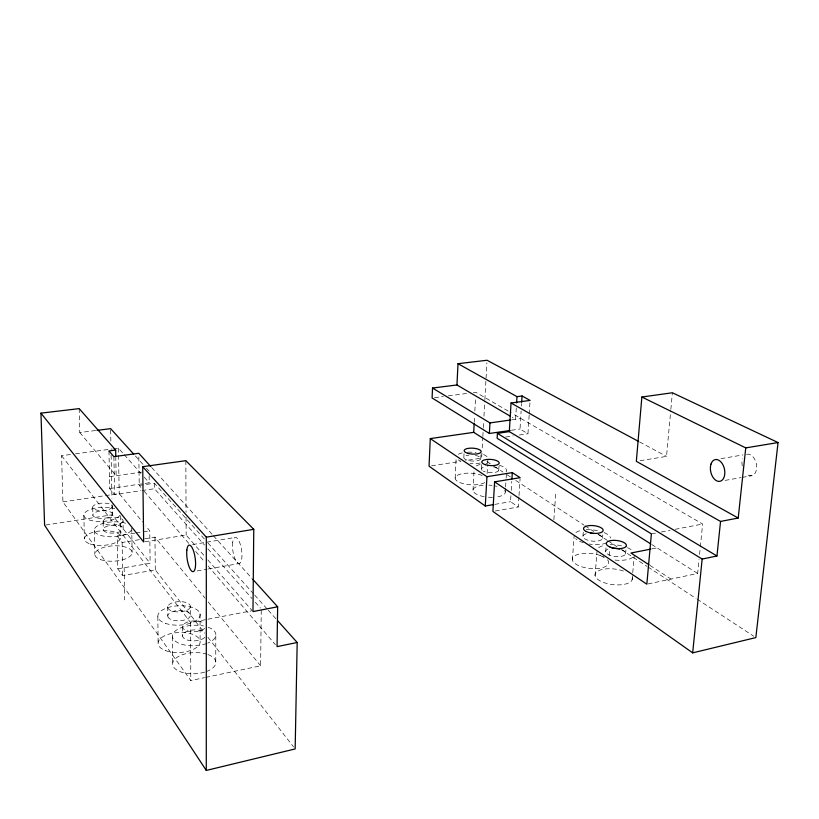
<?xml version="1.0" encoding="UTF-8"?>
<svg xmlns="http://www.w3.org/2000/svg" width="819" height="819" viewBox="0 0 819 819"><rect width="100%" height="100%" fill="white"/><g stroke="black" fill="none" stroke-linecap="round" stroke-linejoin="round"><path stroke-width="0.61" stroke-dasharray="4.09 3.07" d="M215.745 661.517L215.806 633.906M205.743 677.395L260.616 665.796L261.261 608.957M455.159 478.112L456.214 456.941M463.851 457.248L464.025 453.787M474.242 422.338L474.58 416.083M474.846 411.077L475.511 398.566M472.993 490.284L474.16 468.714M480.753 458.835L481.132 451.904M481.93 453.03L481.644 458.108L465.366 460.616M482.207 447.942L482.77 437.776M482.841 436.507L483.261 428.88M483.323 427.61L483.681 421.263M483.957 416.175L484.797 400.921M484.868 399.652L486.895 362.797M481.459 468.703L481.787 462.827M487.121 473.536L487.612 464.813M487.684 463.564L487.97 458.579A15.899 5.61 3.4 0 0 481.081 453.665M498.751 470.341L499.17 463.278M505.303 491.984L505.528 488.175M505.61 486.906L506.07 479.289M506.142 478.02L506.449 472.942M518.939 496.805L518.304 506.992L510.534 501.689L510.923 495.372M511.23 490.315L511.773 481.459M516.287 407.975L515.591 419.297L512.336 417.383M529.146 415.233L527.958 433.753L520.004 429.033L521.13 411.046M521.447 406.019L521.601 403.501M519.021 495.526L520.065 478.961M529.228 413.994L529.934 402.887M553.869 519.707L555.681 493.939M572.368 559.879L574.139 536.076M582.944 536.24L583.282 531.797M595.075 575.696L597.01 551.392M602.518 538.216L602.784 534.879M605.671 551.863L606.224 545.044M609.131 555.589L609.653 549.324M625.603 554.013L626.289 546.048M632.125 579.791L634.254 555.405M640.11 460.718L666.523 456.388L670.741 410.575M670.863 409.305L672.379 392.762M648.044 583.937L697.665 573.454L699.068 559.52M699.569 554.443L700.214 548.116M700.337 546.846L702.63 524.037L512.346 413.513M586.261 533.763L586.066 533.814A9.838 3.89 5.9 0 0 585.001 538.984A9.838 3.89 5.9 0 0 598.085 540.99A9.838 3.89 5.9 0 0 601.351 536.148L599.856 535.196A9.838 3.89 5.9 0 0 597.88 534.387M70.434 454.514L61.589 455.681L62.92 501.873L190.786 680.558L204.494 677.661M652.078 548.843L657.043 547.86M61.589 455.681L190.612 622.553L206.726 619.451M207.965 619.215L251.351 610.872M651.381 533.896L656.388 532.934M661.383 531.971L670.137 530.282M675.132 529.32L702.63 524.037M725.112 480.405L740.97 477.6M742.188 477.385L751.955 475.655M197.103 570.935L207.084 569.174M208.323 568.959L239.496 563.472M134.725 533.2L117.199 536.015L117.793 568.806L122.696 575.552L155.293 569.911L204.791 633.271M495.311 510.974L518.304 506.992M117.793 568.806L150.112 563.288L149.754 530.794L145.731 525.9M494.901 504.361L510.534 501.689M720.996 458.63L742.946 454.944M192.598 544.553L234.889 537.479M117.199 536.015L122.133 542.475L139.803 539.598M144.85 538.769L154.955 537.131L204.965 598.024M144.912 541.789L186.138 535.042L204.515 556.091M135.985 532.995L142.24 531.992M143.489 531.797L149.754 530.794M45.854 524.999L112.244 514.803L150.112 563.288M431.552 465.796L460.36 461.384M108.958 450.952L109.674 488.544L114.588 494.584L140.755 490.735M142.004 490.55L154.463 488.718L204.474 545.024M505.763 437.018L513.165 435.923M519.328 435.022L527.958 433.753M62.92 501.873L104.197 495.802M105.446 495.618L119.205 493.601L142.516 521.979M109.674 488.544L149.212 482.811L149.13 475.767M511.425 430.272L520.004 429.033M138.841 456.992L139.22 485.442L154.402 483.241L204.545 539.168M109.449 476.668L141.748 472.102M511.926 419.809L520.659 418.581M75.481 453.839L112.111 448.986M113.37 448.822L118.417 448.147L123.413 453.767M434.592 397.655L443.345 396.519M448.341 395.874L468.345 393.274M473.341 392.629L475.839 392.301L511.24 412.868M79.187 408.62L79.781 432.534L95.823 430.507M639.608 441.973L666.523 456.388M651.658 544.471L697.665 573.454M649.938 565.376L670.996 579.094M486.977 461.609L490.182 463.697A16.257 5.835 3.8 0 0 485.995 463.738M494.451 466.492L502.989 472.082M507.248 474.877L510.452 476.965M515.786 480.456L584.07 525.153M585.135 525.849L593.673 531.439M597.931 534.234L607.534 540.52M608.609 541.216L617.137 546.805M621.406 549.6L647.01 566.359M648.075 567.055L696.089 598.484M697.153 599.18L753.695 636.189M151.648 467.495L212.51 534.787M213.36 535.728L251.935 578.378M135.401 455.988L143.09 464.465M146.509 468.243L149.078 471.068M207.944 542.966L253.839 594.154M254.689 595.096L267.434 609.316M268.284 610.268L276.791 619.748M124.242 454.709L140.888 473.443M144.216 477.19L149.212 482.811M207.862 548.843L251.945 598.464M255.333 602.282L260.422 608.005M207.852 559.909L252.129 610.616M139.22 485.442L140.878 487.387M144.195 491.267L189.035 543.703M195.68 551.463L204.822 562.151M208.139 566.031L275.399 644.686M79.781 432.534L116.124 475.726L115.796 457.391M208.19 601.955L260.616 665.796M207.934 637.295L293.591 746.938M83.835 515.192L84.418 538.943M94.287 530.159L94.83 554.422M92.731 507.729L92.905 515.499M103.112 522.133L103.276 530.067M112.244 506.889A9.838 3.747 -2.8 0 1 96.581 510.083A9.838 3.747 -2.8 0 1 98.628 503.552A9.838 3.747 -2.8 0 1 112.244 506.889L112.387 514.639A9.828 3.788 -2.8 0 1 96.744 517.874A9.828 3.788 -2.8 0 1 98.792 511.271A9.828 3.788 -2.8 0 1 112.387 514.639M110.647 429.914L110.882 442.588M111.128 455.251L111.937 498.331M112.049 504.668L112.244 514.803M122.133 542.475L122.696 575.552M120.495 515.888L120.864 537.039M118.417 448.147L119.205 493.601M113.892 456.654L114.588 494.584M124.15 567.68L124.683 599.887M123.055 521.232A10.063 3.931 -2.7 0 1 107.084 524.6A10.063 3.931 -2.7 0 1 109.06 517.751A10.063 3.931 -2.7 0 1 123.055 521.232L123.188 529.146A10.043 3.972 -2.8 0 1 107.248 532.555A10.043 3.972 -2.8 0 1 109.214 525.634A10.043 3.972 -2.8 0 1 123.188 529.146M131.746 528.245L132.105 552.385M154.402 483.241L154.463 488.718M154.955 537.131L155.293 569.911M157.852 616.676L158.118 643.785M167.721 606.705L167.793 615.56M172.492 636.803L172.676 664.567M185.841 460.667L186.046 512.346M186.067 517.393L186.138 535.042M182.545 627.057L182.596 636.128M190.612 622.553L190.786 680.558M190.366 606.756A11.364 5.129 -2.3 0 1 172.696 611.23A11.364 5.129 -2.3 0 1 174.058 602.313A11.364 5.129 -2.3 0 1 190.366 606.756L190.397 615.612M200.071 613.974L200.102 640.939M208.159 654.627A21.611 10.586 -2.5 0 1 206.623 671.457M204.678 672.112A21.611 10.586 -2.5 0 1 177.017 670.147A21.611 10.586 -2.5 0 1 178.87 656.244A21.611 10.586 -2.5 0 1 207.064 654.248M204.73 637.407A11.64 5.487 -2.2 0 1 187.5 640.089A11.64 5.487 -2.2 0 1 186.005 631.746A11.64 5.487 -2.2 0 1 203.757 631.971M204.73 628.327A11.661 5.426 -2.2 0 1 187.459 630.968A11.661 5.426 -2.2 0 1 185.964 622.716A11.661 5.426 -2.2 0 1 203.757 622.952M208.169 627.241A21.734 10.248 -2.2 0 1 207.77 643.089M206.623 643.529A21.734 10.248 -2.2 0 1 178.777 643.202A21.734 10.248 -2.2 0 1 176.423 630.128A21.734 10.248 -2.2 0 1 203.46 625.951M131.275 530.19A18.755 7.422 -2.8 0 1 105.692 536.435A18.755 7.422 -2.8 0 1 97.328 525.89A18.755 7.422 -2.8 0 1 125.86 523.351M119.963 515.253A18.335 7.064 -2.9 0 1 94.861 521.171A18.335 7.064 -2.9 0 1 86.886 511.117A18.335 7.064 -2.9 0 1 114.793 508.732M476.289 465.919A16.257 5.835 3.8 0 1 482.135 464.107M499.395 465.274A16.257 5.835 3.8 0 1 506.152 471.898M493.181 466.779A8.712 3.133 3.8 0 1 497.133 471.785A8.712 3.133 3.8 0 1 483.333 471.12M482.145 470.341A8.712 3.133 3.8 0 1 484.643 466.789M475.409 455.415A8.518 3.01 3.4 0 1 479.125 460.206A8.518 3.01 3.4 0 1 465.622 459.572A8.518 3.01 3.4 0 1 468.929 455.118M622.02 549.866A10.104 4.064 6.4 0 1 623.464 555.753A10.104 4.064 6.4 0 1 609.295 554.985A10.104 4.064 6.4 0 1 607.933 549.099M632.882 557.196A18.868 7.586 6.4 0 1 612.581 559.725M603.664 557.217A18.868 7.586 6.4 0 1 598.065 553.439M598.689 547.676A18.868 7.586 6.4 0 1 604.862 545.259M610.278 544.696A18.868 7.586 6.4 0 1 623.331 546.263M627.467 547.676A18.868 7.586 6.4 0 1 632.524 550.716M632.227 577.743A18.776 7.842 6.7 0 1 611.619 584.459A18.776 7.842 6.7 0 1 596.017 572.563A18.776 7.842 6.7 0 1 623.423 571.027M607.565 559.848A18.274 7.504 6.1 0 1 589.557 568.406A18.274 7.504 6.1 0 1 574.211 556.173A18.274 7.504 6.1 0 1 604.391 557.319M606.429 543.028A18.366 7.248 5.9 0 1 589.056 544.021M583.404 542.71A18.366 7.248 5.9 0 1 575.685 538.667M575.931 532.545A18.366 7.248 5.9 0 1 582.043 530.241M586.25 529.75A18.366 7.248 5.9 0 1 600.071 531.214M604.064 532.565A18.366 7.248 5.9 0 1 610.575 538.042M484.735 482.586A15.837 5.805 3.5 0 1 460.933 482.964A15.837 5.805 3.5 0 1 460.677 474.047A15.837 5.805 3.5 0 1 484.572 476.76M480.129 463.083A15.899 5.61 3.4 0 1 470.024 463.278M460.8 461.179A15.899 5.61 3.4 0 1 458.282 459.868M458.394 454.269A15.899 5.61 3.4 0 1 463.032 452.733M467.987 452.18A15.899 5.61 3.4 0 1 476.115 452.6M504.647 490.386A16.185 6.05 3.8 0 1 495.597 497.133M492.547 497.317A16.185 6.05 3.8 0 1 487.233 497.102M484.111 496.662A16.185 6.05 3.8 0 1 473.003 490.131A16.185 6.05 3.8 0 1 484.787 485.104M488.923 485.124A16.185 6.05 3.8 0 1 492.045 485.401M495.055 485.892A16.185 6.05 3.8 0 1 496.949 486.343M746.6 454.33A10.995 7.115 77 0 1 756.684 467.27A10.995 7.115 77 0 1 746.334 473.843M742.26 465.96A10.995 7.115 77 0 1 742.567 458.835M168.018 617.035L167.926 616.912A11.343 5.19 -2.4 0 1 181.982 610.513A11.343 5.19 -2.4 0 1 187.797 618.662A11.343 5.19 -2.4 0 1 168.827 618.181L168.018 617.035M90.141 543.97A18.243 7.31 -3.1 0 0 120.373 538.963A18.243 7.31 -3.1 0 0 97.41 531.306A18.243 7.31 -3.1 0 0 90.141 543.97M100.778 559.694A18.663 7.678 -3.1 0 0 131.644 554.402A18.663 7.678 -3.1 0 0 107.995 546.396A18.663 7.678 -3.1 0 0 100.778 559.694M165.51 650.614A21.059 10.002 -2.6 0 0 199.826 643.56A21.059 10.002 -2.6 0 0 172.051 633.333A21.059 10.002 -2.6 0 0 165.51 650.614M165.284 623.3A21.171 9.685 -2.4 0 0 199.795 616.512A21.171 9.685 -2.4 0 0 171.867 606.572A21.171 9.685 -2.4 0 0 165.284 623.3M232.688 542.342A13.227 4.351 81.4 0 0 238.339 563.421A13.227 4.351 81.4 0 0 240.663 545.618A13.227 4.351 81.4 0 0 232.688 542.342"/><path stroke-width="1.23" d="M206.286 770.433L206.316 537.182L142.721 466.687L185.841 460.667L253.767 529.32L252.969 611.568L277.651 606.807L277.057 646.621L297.184 642.495L295.157 748.945L206.286 770.433L44.595 525.194L40.95 413.145L79.187 408.62L115.663 450.061L115.776 456.173M650.583 543.796L473.71 432.35L430.282 438.595L429.043 466.185L485.278 506.009L493.693 504.565M510.165 416.113L456.951 384.971L432.534 388.052L432.094 397.973L489.373 433.476L510.206 430.456M456.951 384.971L458.005 363.697L487.039 360.258L638.482 441.369M473.71 432.35L474.181 423.597M485.278 506.009L486.936 476.689L430.282 438.595M489.373 433.476L489.967 422.911L432.534 388.052M486.936 476.689L512.315 472.614L520.147 477.692L494.604 481.848L492.895 511.394L692.669 652.856L755.835 637.591L778.05 442.557L672.379 392.762L641.871 397.02L636.332 461.332L738.206 518.038L745.751 447.891L641.871 397.02M509.316 431.623L511.046 402.989L720.546 521.437L716.953 555.988L509.316 431.623L497.42 433.364L497.133 438.288L651.381 533.896L646.836 584.193L494.604 481.848M511.926 478.931L512.315 472.614M516.594 402.938L516.984 396.652L458.005 363.697M521.683 402.252L522.072 395.966L516.984 396.652M692.669 652.856L702.159 559.06L497.42 433.364M702.159 559.06L716.953 555.988M650.839 549.088L630.988 553.02L648.883 564.69M720.546 521.437L738.206 518.038M745.751 447.891L778.05 442.557M206.316 537.182L253.767 529.32M489.967 422.911L510.708 419.983M511.046 402.989L530.098 400.419L522.072 395.966M115.663 450.061L108.958 450.952L113.892 456.654L138.79 453.286L150.788 466.554M97.051 430.354L110.626 428.644L133.692 454.095M252.795 579.32L277.651 606.807M277.641 620.689L297.184 642.495M40.95 413.145L143.663 541.994L142.721 466.687M590.53 533.261A9.838 3.89 5.9 0 1 593.058 533.384M612.151 548.28A10.104 4.064 6.4 0 1 619.788 549.099M186.855 550.071A13.432 4.034 81.6 0 0 192.291 571.519A13.432 4.034 81.6 0 0 194.287 553.511A13.432 4.034 81.6 0 0 186.855 550.071M485.442 464.721A8.722 3.092 3.7 0 0 499.17 463.278A8.722 3.092 3.7 0 0 486.906 459.459A8.722 3.092 3.7 0 0 485.442 464.721M467.618 453.265A8.538 2.969 3.4 0 0 481.132 451.904A8.538 2.969 3.4 0 0 469.236 448.228A8.538 2.969 3.4 0 0 467.618 453.265M586.209 531.5A9.859 3.839 5.8 0 0 602.743 531.377A9.859 3.839 5.8 0 0 591.072 525.511A9.859 3.839 5.8 0 0 586.209 531.5M610.012 547.031A10.125 4.013 6.4 0 0 626.289 546.048A10.125 4.013 6.4 0 0 612.735 540.376A10.125 4.013 6.4 0 0 610.012 547.031M710.984 464.097A11.138 6.992 77.5 0 0 718.386 481.377A11.138 6.992 77.5 0 0 723.443 465.878A11.138 6.992 77.5 0 0 710.984 464.097"/></g></svg>
